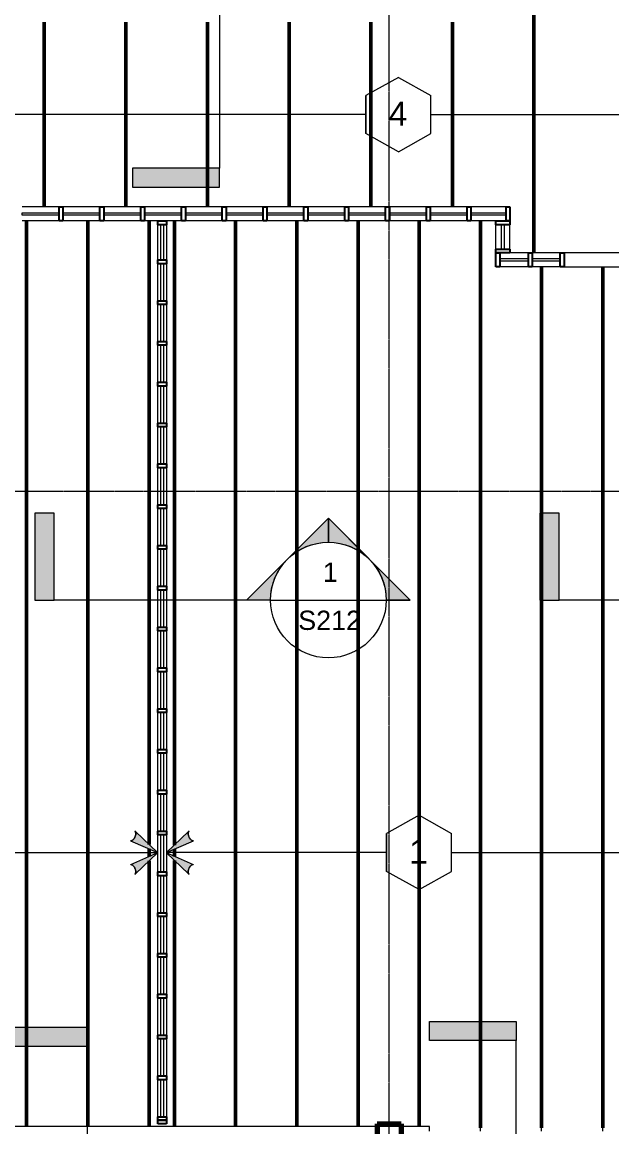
# Model space of a CAD drawing. Header units: inches. Extents: x -4036 to -1914, y 2 to 12338.
# Drawn here: x -2971.2 to -2740, y 11286 to 11719.2 of the extents above; entities that cross this region are included whole.
import ezdxf

# ---------------------------------------------------------------- set-up
doc = ezdxf.new("R2010")
doc.units = ezdxf.units.IN
doc.header["$MEASUREMENT"] = 0
doc.linetypes.add('Línea de rejilla', pattern=[0.875, 0.5, -0.125, 0.125, -0.125])
for name, color, linetype, lineweight in [('A-ANNO-NOTE', 131, 'Continuous', 9), ('A-DETL-GENF', 92, 'Continuous', 9), ('A-GLAZ-CURT', 52, 'Continuous', 9), ('A-GLAZ-CWMG', 51, 'Continuous', 9), ('G-ANNO-SYMB', 111, 'Continuous', 9), ('S-BEAM', 12, 'Continuous', 9), ('S-BEAM-ANLY', 10, 'Continuous', 50), ('S-COLS', 52, 'Continuous', 9), ('S-COLS-SYMB', 171, 'Continuous', 70), ('S-GRID', 1, 'Continuous', 9)]:
    doc.layers.add(name, color=color, linetype=linetype, lineweight=lineweight)
doc.styles.add('Arial', font='arial.ttf', dxfattribs={"height": 9.448819})
doc.styles.add('Arial_2', font='arial.ttf', dxfattribs={"height": 7.559055})

# ---------------------------------------------------------------- blocks, each defined once
blk = doc.blocks.new('System Panel - PlyWood-1273234-FRAMING PLAN - 2ND FLOOR')
at = {"layer": 'A-GLAZ-CURT', "lineweight": 18}
for p, q in [((-3.75, -0.5), (-3.75, 0.5)), ((-3.75, 0.5), (7.25, 0.5)), ((7.25, 0.5), (7.25, -0.5)), ((7.25, -0.5), (-3.75, -0.5))]:
    blk.add_line(p, q, dxfattribs=at)
blk = doc.blocks.new('Rectangular Mullion - 5 1_2_-1273238-FRAMING PLAN - 2ND FLOOR')
at = {"layer": 'A-GLAZ-CWMG'}
for p, q in [((-2772.72, 11628.74), (-2779.97, 11628.74)), ((-2772.72, 11623.24), (-2783.97, 11623.24))]:
    blk.add_line(p, q, dxfattribs=at)
blk = doc.blocks.new('Rectangular Mullion - 5 1_2_-748986-FRAMING PLAN - 2ND FLOOR')
at = {"layer": 'A-GLAZ-CWMG', "lineweight": 25}
for p, q in [((0, 2.75), (-1.5, 2.75)), ((-1.5, 2.75), (-1.5, -2.75)), ((0, -2.75), (0, 2.75)), ((-1.5, -2.75), (0, -2.75))]:
    blk.add_line(p, q, dxfattribs=at)
blk = doc.blocks.new('Rectangular Mullion - 5 1_2_-748983-FRAMING PLAN - 2ND FLOOR')
at = {"layer": 'A-GLAZ-CWMG'}
for p, q in [((-2749.17, 11742.74), (-2765.17, 11742.74)), ((-2765.17, 11737.24), (-2749.17, 11737.24))]:
    blk.add_line(p, q, dxfattribs=at)
blk = doc.blocks.new('Rectangular Mullion - 5 1_2_-749713-FRAMING PLAN - 2ND FLOOR')
at = {"layer": 'A-GLAZ-CWMG', "lineweight": 25}
for p, q in [((-1.5, 2.75), (0, 2.75)), ((-1.5, -2.75), (-1.5, 2.75)), ((0, 2.75), (0, -2.75)), ((0, -2.75), (-1.5, -2.75))]:
    blk.add_line(p, q, dxfattribs=at)
blk = doc.blocks.new('System Panel - PlyWood-764934-FRAMING PLAN - 2ND FLOOR')
at = {"layer": 'A-GLAZ-CURT', "lineweight": 18}
for p, q in [((-6.88, -0.5), (-6.88, 0.5)), ((-6.88, 0.5), (6.88, 0.5)), ((6.88, 0.5), (6.88, -0.5)), ((6.88, -0.5), (-6.88, -0.5))]:
    blk.add_line(p, q, dxfattribs=at)
blk = doc.blocks.new('System Panel - PlyWood-764936-FRAMING PLAN - 2ND FLOOR')
at = {"layer": 'A-GLAZ-CURT', "lineweight": 18}
for p, q in [((-7.25, -0.5), (-7.25, 0.5)), ((-7.25, 0.5), (7.25, 0.5)), ((7.25, 0.5), (7.25, -0.5)), ((7.25, -0.5), (-7.25, -0.5))]:
    blk.add_line(p, q, dxfattribs=at)
blk = doc.blocks.new('Rectangular Mullion - 3 1_2_-735841-FRAMING PLAN - 2ND FLOOR')
at = {"layer": 'A-GLAZ-CWMG'}
for p, q in [((-3206.07, 10485.26), (-3206.07, 10499.76)), ((-3202.57, 10485.26), (-3202.57, 10499.76))]:
    blk.add_line(p, q, dxfattribs=at)
blk = doc.blocks.new('Rectangular Mullion - 3 1_2_-735869-FRAMING PLAN - 2ND FLOOR')
at = {"layer": 'A-GLAZ-CWMG', "lineweight": 25}
for p, q in [((0, 1.75), (-1.5, 1.75)), ((-1.5, 1.75), (-1.5, -1.75)), ((0, -1.75), (0, 1.75)), ((-1.5, -1.75), (0, -1.75))]:
    blk.add_line(p, q, dxfattribs=at)
blk = doc.blocks.new('Rectangular Mullion - 3 1_2_-735870-FRAMING PLAN - 2ND FLOOR')
at = {"layer": 'A-GLAZ-CWMG', "lineweight": 25}
for p, q in [((-1.5, 1.75), (0, 1.75)), ((-1.5, -1.75), (-1.5, 1.75)), ((0, 1.75), (0, -1.75)), ((0, -1.75), (-1.5, -1.75))]:
    blk.add_line(p, q, dxfattribs=at)
blk = doc.blocks.new('Rectangular Mullion - 3 1_2_-735844-FRAMING PLAN - 2ND FLOOR')
at = {"layer": 'A-GLAZ-CWMG', "lineweight": 25}
for p, q in [((0.75, 1.75), (-0.75, 1.75)), ((-0.75, 1.75), (-0.75, -1.75)), ((0.75, -1.75), (0.75, 1.75)), ((-0.75, -1.75), (0.75, -1.75))]:
    blk.add_line(p, q, dxfattribs=at)
blk = doc.blocks.new('System Panel - PlyWood-1273104-FRAMING PLAN - 2ND FLOOR')
at = {"layer": 'A-GLAZ-CURT', "lineweight": 18}
for p, q in [((-4.75, -0.5), (-4.75, 0.5)), ((-4.75, 0.5), (4.75, 0.5)), ((4.75, 0.5), (4.75, -0.5)), ((4.75, -0.5), (-4.75, -0.5))]:
    blk.add_line(p, q, dxfattribs=at)
blk = doc.blocks.new('Rectangular Mullion - 5 1_2_-1273105-FRAMING PLAN - 2ND FLOOR')
at = {"layer": 'A-GLAZ-CWMG'}
for p, q in [((-2738.67, 11726.24), (-2738.67, 11735.74)), ((-2733.17, 11726.24), (-2733.17, 11735.74))]:
    blk.add_line(p, q, dxfattribs=at)
blk = doc.blocks.new('Rectangular Mullion - 5 1_2_-753149-FRAMING PLAN - 2ND FLOOR')
at = {"layer": 'A-GLAZ-CWMG', "lineweight": 25}
for p, q in [((0, 2.75), (-1.5, 2.75)), ((-1.5, 2.75), (-1.5, -2.75)), ((0, -2.75), (0, 2.75)), ((-1.5, -2.75), (0, -2.75))]:
    blk.add_line(p, q, dxfattribs=at)
blk = doc.blocks.new('Rectangular Mullion - 5 1_2_-753150-FRAMING PLAN - 2ND FLOOR')
at = {"layer": 'A-GLAZ-CWMG', "lineweight": 25}
for p, q in [((-1.5, 2.75), (0, 2.75)), ((-1.5, -2.75), (-1.5, 2.75)), ((0, 2.75), (0, -2.75)), ((0, -2.75), (-1.5, -2.75))]:
    blk.add_line(p, q, dxfattribs=at)
blk = doc.blocks.new('Rectangular Mullion - 5 1_2_-V15-FRAMING PLAN - 2ND FLOOR')
at = {"layer": 'A-GLAZ-CWMG'}
for p, q in [((-2781.47, 11646.74), (-2795.22, 11646.74)), ((-2785.47, 11641.24), (-2795.22, 11641.24))]:
    blk.add_line(p, q, dxfattribs=at)
blk = doc.blocks.new('Rectangular Mullion - 5 1_2_-748981-FRAMING PLAN - 2ND FLOOR')
at = {"layer": 'A-GLAZ-CWMG'}
for p, q in [((-2522.7, 11828.21), (-2522.7, 11813.71)), ((-2517.2, 11828.21), (-2517.2, 11813.71))]:
    blk.add_line(p, q, dxfattribs=at)
blk = doc.blocks.new('Rectangular Mullion - 5 1_2_-V16-FRAMING PLAN - 2ND FLOOR')
at = {"layer": 'A-GLAZ-CWMG'}
for p, q in [((-2908.72, 11646.74), (-2923.22, 11646.74)), ((-2918.07, 11641.24), (-2923.22, 11641.24)), ((-2908.72, 11641.24), (-2914.57, 11641.24))]:
    blk.add_line(p, q, dxfattribs=at)
blk = doc.blocks.new('Rectangular Mullion - 5 1_2_-748987-FRAMING PLAN - 2ND FLOOR')
at = {"layer": 'A-GLAZ-CWMG', "lineweight": 25}
for p, q in [((-1.5, 2.75), (0, 2.75)), ((-1.5, -2.75), (-1.5, 2.75)), ((0, 2.75), (0, -2.75)), ((0, -2.75), (-1.5, -2.75))]:
    blk.add_line(p, q, dxfattribs=at)
blk = doc.blocks.new('Rectangular Mullion - 5 1_2_-748984-FRAMING PLAN - 2ND FLOOR')
at = {"layer": 'A-GLAZ-CWMG', "lineweight": 25}
for p, q in [((0.75, 2.75), (-0.75, 2.75)), ((-0.75, 2.75), (-0.75, -2.75)), ((0.75, -2.75), (0.75, 2.75)), ((-0.75, -2.75), (0.75, -2.75))]:
    blk.add_line(p, q, dxfattribs=at)
blk = doc.blocks.new('TRUSS - 22_-1469617-FRAMING PLAN - 2ND FLOOR')
at = {"layer": 'S-BEAM'}
for p, q in [((155.15, 0), (-183.8, 0)), ((183.8, 0), (160.65, 0))]:
    blk.add_line(p, q, dxfattribs=at)
blk = doc.blocks.new('TRUSS - 22_-V51-FRAMING PLAN - 2ND FLOOR')
at = {"layer": 'S-BEAM'}
for p, q in [((164.15, 0), (-192.8, 0)), ((192.8, 0), (169.65, 0))]:
    blk.add_line(p, q, dxfattribs=at)
blk = doc.blocks.new('TRUSS - 22_-V55-FRAMING PLAN - 2ND FLOOR')
at = {"layer": 'S-BEAM'}
for p, q in [((162.3125, 0), (-192.8, 0)), ((192.8, 0), (170.1875, 0))]:
    blk.add_line(p, q, dxfattribs=at)
blk = doc.blocks.new('TRUSS - 22_-V83-FRAMING PLAN - 2ND FLOOR')
at = {"layer": 'S-BEAM'}
for p, q in [((51.92, 0), (-192.8, 0)), ((56.37, 0), (53.48, 0)), ((162.31, 0), (57.94, 0)), ((192.8, 0), (170.19, 0))]:
    blk.add_line(p, q, dxfattribs=at)
blk = doc.blocks.new('System Panel - PlyWood-1273239-FRAMING PLAN - 2ND FLOOR')
at = {"layer": 'A-GLAZ-CURT', "lineweight": 18}
for p, q in [((-5.62, -0.5), (-5.62, 0.5)), ((-5.62, 0.5), (5.62, 0.5)), ((5.62, 0.5), (5.62, -0.5)), ((5.62, -0.5), (-5.62, -0.5))]:
    blk.add_line(p, q, dxfattribs=at)
blk = doc.blocks.new('Rectangular Mullion - 5 1_2_-770041-FRAMING PLAN - 2ND FLOOR')
at = {"layer": 'A-GLAZ-CWMG'}
for p, q in [((-2707.97, 11628.74), (-2710.72, 11628.74)), ((-2710.72, 11623.24), (-2707.97, 11623.24))]:
    blk.add_line(p, q, dxfattribs=at)
blk = doc.blocks.new('Rectangular Mullion - 5 1_2_-V35-FRAMING PLAN - 2ND FLOOR')
at = {"layer": 'A-GLAZ-CWMG'}
for p, q in [((-3091.62, 10361.54), (-3080.62, 10361.54)), ((-3091.62, 10356.04), (-3080.62, 10356.04))]:
    blk.add_line(p, q, dxfattribs=at)
blk = doc.blocks.new('Rectangular Mullion - 3 1_2_-735840-FRAMING PLAN - 2ND FLOOR')
at = {"layer": 'A-GLAZ-CWMG'}
for p, q in [((-2918.07, 10459.04), (-2918.07, 10472.79)), ((-2914.57, 10459.04), (-2914.57, 10472.79))]:
    blk.add_line(p, q, dxfattribs=at)
blk = doc.blocks.new('TRUSS - 22_-V110-FRAMING PLAN - 2ND FLOOR')
at = {"layer": 'S-BEAM'}
for p, q in [((51.73, 0), (-192.8, 0)), ((56.46, 0), (53.39, 0)), ((162.31, 0), (58.13, 0)), ((192.8, 0), (170.19, 0))]:
    blk.add_line(p, q, dxfattribs=at)
blk = doc.blocks.new('Madera-Pilar - 235 x 235-1148042-FRAMING PLAN - 2ND FLOOR')
at = {"layer": 'S-COLS-SYMB'}
for p, q in [((-4.75, 4.75), (-4.75, -4.75)), ((-4.75, 4.75), (4.75, 4.75)), ((4.75, 4.75), (4.75, -4.75)), ((-4.75, -4.75), (4.75, -4.75))]:
    blk.add_line(p, q, dxfattribs=at)
blk = doc.blocks.new('TRUSSES - TRUSSES-V116-FRAMING PLAN - 2ND FLOOR')
at = {"layer": 'A-DETL-GENF'}
h = blk.add_hatch(color=256, dxfattribs=at)
h.paths.add_polyline_path([(-90.45, 8.4), (-99.05, 0.23), (-88.69, 4.79), (-88.9, 4.81), (-89.13, 4.9), (-89.36, 5.06), (-89.82, 5.53), (-90.21, 6.17), (-90.48, 6.89), (-90.6, 7.59), (-90.54, 8.17)], flags=0)
h.paths.add_polyline_path([(-99.05, 0), (-90.45, -8.17), (-90.54, -7.95), (-90.59, -7.68), (-90.56, -7.02), (-90.36, -6.3), (-90.03, -5.61), (-89.6, -5.04), (-89.13, -4.68), (-88.9, -4.59), (-88.69, -4.56), (-88.5, -4.6), (-96.3, -1.2)], flags=0)
h = blk.add_hatch(color=256, dxfattribs=at)
h.paths.add_polyline_path([(90.45, 8.4), (90.54, 8.17), (90.59, 7.9), (90.56, 7.25), (90.36, 6.53), (90.03, 5.84), (89.6, 5.27), (89.13, 4.9), (88.9, 4.81), (88.69, 4.79), (88.5, 4.83), (99.05, 0.23), (95.27, 3.82)], flags=0)
h.paths.add_polyline_path([(99.05, 0), (88.69, -4.56), (88.9, -4.59), (89.13, -4.68), (89.36, -4.83), (89.82, -5.31), (90.21, -5.95), (90.48, -6.66), (90.6, -7.36), (90.54, -7.95), (90.45, -8.17), (95.27, -3.59)], flags=0)
for p, q in [((0, 14.61), (-12.61, 7.43)), ((0, 14.61), (12.85, 7.43)), ((-90.45, 8.4), (-99.05, 0.23)), ((-99.05, 0.23), (-88.5, 4.83)), ((-90.45, 8.4), (-90.17, 8.66)), ((-12.61, 7.43), (-12.61, -7.43)), ((12.85, -7.43), (12.85, 7.43)), ((12.85, 7.43), (12.85, -7.43)), ((88.5, 4.83), (99.05, 0.23)), ((90.45, 8.4), (90.17, 8.66)), ((99.05, 0.23), (90.45, 8.4)), ((-99.05, 0), (-90.45, -8.17)), ((-88.5, -4.6), (-99.05, 0)), ((-12.61, 0), (-99.05, 0)), ((12.85, 0), (99.05, 0)), ((99.05, 0), (88.5, -4.6)), ((90.45, -8.17), (99.05, 0)), ((-90.45, -8.17), (-90.17, -8.43)), ((0, -14.56), (-12.61, -7.43)), ((0, -14.56), (12.85, -7.43)), ((90.45, -8.17), (90.17, -8.43))]:
    blk.add_line(p, q, dxfattribs=at)
for centre, major_axis, start_param, end_param in [((-89.34, 6.74), (-0.84, 1.91), 0.527907, 1.031328), ((-89.34, 6.74), (-0.84, 1.91), 1.058732, 1.553534), ((-89.34, 6.74), (-0.84, 1.91), 0, 0.515859), ((-89.34, 6.74), (-0.84, 1.91), 1.586991, 2.08013), ((-89.34, 6.74), (-0.84, 1.91), 2.111632, 2.609761), ((-89.34, 6.74), (-0.84, 1.91), 2.630892, 3.141593), ((89.34, 6.74), (0.84, 1.91), 3.141593, 3.652293), ((89.34, 6.74), (0.84, 1.91), 3.673425, 4.171554), ((89.34, 6.74), (0.84, 1.91), 4.203055, 4.696194), ((89.34, 6.74), (0.84, 1.91), 5.767326, 6.283185), ((89.34, 6.74), (0.84, 1.91), 4.729651, 5.224453), ((89.34, 6.74), (0.84, 1.91), 5.251857, 5.755279), ((-89.34, -6.52), (0.84, 1.91), 2.110265, 2.613686), ((-89.34, -6.52), (0.84, 1.91), 1.588058, 2.069331), ((-89.34, -6.52), (0.84, 1.91), 2.625734, 3.141593), ((-89.34, -6.52), (0.84, 1.91), 1.061463, 1.554602), ((-89.34, -6.52), (0.84, 1.91), 0.531832, 1.029961), ((-89.34, -6.52), (0.84, 1.91), 0, 0.5107), ((89.34, -6.52), (-0.84, 1.91), 5.772485, 6.283185), ((89.34, -6.52), (-0.84, 1.91), 5.253224, 5.751353), ((89.34, -6.52), (-0.84, 1.91), 4.728584, 5.221723), ((89.34, -6.52), (-0.84, 1.91), 3.141593, 3.657452), ((89.34, -6.52), (-0.84, 1.91), 4.200325, 4.695127), ((89.34, -6.52), (-0.84, 1.91), 3.669499, 4.172921)]:
    blk.add_ellipse(centre, major_axis=major_axis, ratio=0.493649, start_param=start_param, end_param=end_param, dxfattribs=at)
for points, knots in [([(-88.5, 4.83), (-88.56, 4.81), (-88.69, 4.78), (-88.9, 4.8), (-89.13, 4.89), (-89.44, 5.1), (-89.83, 5.5), (-90.23, 6.16), (-90.53, 6.96), (-90.63, 7.64), (-90.57, 8.12), (-90.5, 8.31), (-90.45, 8.4)], [0, 0, 0, 0, 0.066667, 0.133333, 0.2, 0.266667, 0.4, 0.533333, 0.666667, 0.833333, 0.916667, 1, 1, 1, 1]), ([(90.45, 8.4), (90.49, 8.33), (90.55, 8.18), (90.61, 7.82), (90.59, 7.26), (90.39, 6.52), (90.06, 5.84), (89.66, 5.3), (89.24, 4.94), (88.91, 4.79), (88.66, 4.78), (88.56, 4.81), (88.5, 4.83)], [0, 0, 0, 0, 0.066667, 0.133333, 0.266667, 0.4, 0.533333, 0.65, 0.766667, 0.883333, 0.941667, 1, 1, 1, 1]), ([(-90.45, -8.17), (-90.49, -8.1), (-90.55, -7.96), (-90.61, -7.59), (-90.59, -7.03), (-90.39, -6.3), (-90.06, -5.62), (-89.66, -5.08), (-89.24, -4.71), (-88.91, -4.57), (-88.66, -4.55), (-88.56, -4.58), (-88.5, -4.6)], [0, 0, 0, 0, 0.066667, 0.133333, 0.266667, 0.4, 0.533333, 0.65, 0.766667, 0.883333, 0.941667, 1, 1, 1, 1]), ([(88.5, -4.6), (88.56, -4.58), (88.69, -4.55), (88.9, -4.57), (89.13, -4.67), (89.44, -4.87), (89.83, -5.28), (90.23, -5.93), (90.53, -6.73), (90.63, -7.41), (90.57, -7.9), (90.5, -8.09), (90.45, -8.17)], [0, 0, 0, 0, 0.066667, 0.133333, 0.2, 0.266667, 0.4, 0.533333, 0.666667, 0.833333, 0.916667, 1, 1, 1, 1])]:
    blk.add_open_spline(points, degree=3, knots=knots, dxfattribs=at)
blk = doc.blocks.new('TRUSSES - TRUSSES-1503725-FRAMING PLAN - 2ND FLOOR')
at = {"layer": 'A-DETL-GENF'}
for p, q in [((0, 14.61), (-12.61, 7.43)), ((0, 14.61), (12.85, 7.43)), ((-12.61, 7.43), (-12.61, -7.43)), ((12.85, -7.43), (12.85, 7.43)), ((12.85, 7.43), (12.85, -7.43)), ((-12.61, 0), (-380.77, 0)), ((12.85, 0), (380.77, 0)), ((0, -14.56), (-12.61, -7.43)), ((0, -14.56), (12.85, -7.43))]:
    blk.add_line(p, q, dxfattribs=at)
blk = doc.blocks.new('TRUSSES - TRUSSES-1318064-FRAMING PLAN - 2ND FLOOR')
at = {"layer": 'A-DETL-GENF'}
h = blk.add_hatch(color=256, dxfattribs=at)
h.paths.add_polyline_path([(-232.9, 8.4), (-241.5, 0.23), (-231.14, 4.79), (-231.35, 4.81), (-231.58, 4.9), (-231.81, 5.06), (-232.27, 5.53), (-232.66, 6.17), (-232.93, 6.89), (-233.05, 7.59), (-232.99, 8.17)], flags=0)
h.paths.add_polyline_path([(-241.5, 0), (-232.9, -8.17), (-232.99, -7.95), (-233.04, -7.68), (-233.01, -7.02), (-232.81, -6.3), (-232.48, -5.61), (-232.05, -5.04), (-231.58, -4.68), (-231.35, -4.59), (-231.14, -4.56), (-230.95, -4.6), (-234.16, -3.21)], flags=0)
for p, q in [((-232.9, 8.4), (-241.5, 0.23)), ((-241.5, 0.23), (-230.95, 4.83)), ((-232.9, 8.4), (-232.62, 8.66)), ((-241.5, 0), (-232.9, -8.17)), ((-230.95, -4.6), (-241.5, 0)), ((-12.61, 0), (-241.5, 0)), ((-232.9, -8.17), (-232.62, -8.43))]:
    blk.add_line(p, q, dxfattribs=at)
for centre, major_axis, start_param, end_param in [((-231.79, 6.74), (-0.84, 1.91), 0.527907, 1.031328), ((-231.79, 6.74), (-0.84, 1.91), 1.058732, 1.553534), ((-231.79, 6.74), (-0.84, 1.91), 0, 0.515859), ((-231.79, 6.74), (-0.84, 1.91), 1.586991, 2.08013), ((-231.79, 6.74), (-0.84, 1.91), 2.111632, 2.609761), ((-231.79, 6.74), (-0.84, 1.91), 2.630892, 3.141593), ((-231.79, -6.52), (0.84, 1.91), 2.110265, 2.613686), ((-231.79, -6.52), (0.84, 1.91), 1.588058, 2.069331), ((-231.79, -6.52), (0.84, 1.91), 2.625734, 3.141593), ((-231.79, -6.52), (0.84, 1.91), 1.061463, 1.554602), ((-231.79, -6.52), (0.84, 1.91), 0.531832, 1.029961), ((-231.79, -6.52), (0.84, 1.91), 0, 0.5107)]:
    blk.add_ellipse(centre, major_axis=major_axis, ratio=0.493649, start_param=start_param, end_param=end_param, dxfattribs=at)
for points, knots in [([(-230.95, 4.83), (-231.01, 4.81), (-231.14, 4.78), (-231.35, 4.8), (-231.58, 4.89), (-231.89, 5.1), (-232.28, 5.5), (-232.68, 6.16), (-232.98, 6.96), (-233.08, 7.64), (-233.02, 8.12), (-232.95, 8.31), (-232.9, 8.4)], [0, 0, 0, 0, 0.066667, 0.133333, 0.2, 0.266667, 0.4, 0.533333, 0.666667, 0.833333, 0.916667, 1, 1, 1, 1]), ([(-232.9, -8.17), (-232.94, -8.1), (-233, -7.96), (-233.06, -7.59), (-233.04, -7.03), (-232.84, -6.3), (-232.51, -5.62), (-232.11, -5.08), (-231.69, -4.71), (-231.36, -4.57), (-231.11, -4.55), (-231.01, -4.58), (-230.95, -4.6)], [0, 0, 0, 0, 0.066667, 0.133333, 0.266667, 0.4, 0.533333, 0.65, 0.766667, 0.883333, 0.941667, 1, 1, 1, 1])]:
    blk.add_open_spline(points, degree=3, knots=knots, dxfattribs=at)
blk = doc.blocks.new('Vista de diseño - Extremo final de sección - Rellenado-14997-FRAMING PLAN - 2ND FLOOR')
at = {"layer": 'G-ANNO-SYMB'}
blk.add_hatch(color=256, dxfattribs=at).paths.add_polyline_path([(0, 0.3543), (0, 0), (-0.0787, 0), (-0.0787, 0.3543)], flags=0)
for p, q in [((0, 0.3543), (-0.0787, 0.3543)), ((-0.0787, 0.3543), (-0.0787, 0)), ((0, 0), (0, 0.3543)), ((-0.0787, 0), (0, 0))]:
    blk.add_line(p, q, dxfattribs=at)
blk = doc.blocks.new('Vista de diseño - Extremo inicial de sección - Rellenado-1561-FRAMING PLAN - 2ND FLOOR')
at = {"layer": 'G-ANNO-SYMB'}
h = blk.add_hatch(color=256, dxfattribs=at)
edge = h.paths.add_edge_path(flags=0)
edge.add_line((-0.2362, 0.3341), (-0.2362, 0.2362))
edge.add_arc((-0.2362, 0), 0.2362, 90, 135)
edge.add_line((-0.4033, 0.167), (-0.2362, 0.3341))
h = blk.add_hatch(color=256, dxfattribs=at)
edge = h.paths.add_edge_path(flags=0)
edge.add_line((-0.2362, 0.3341), (-0.0692, 0.167))
edge.add_arc((-0.2362, 0), 0.2362, 45, 90)
edge.add_line((-0.2362, 0.2362), (-0.2362, 0.3341))
h = blk.add_hatch(color=256, dxfattribs=at)
edge = h.paths.add_edge_path(flags=0)
edge.add_line((-0.5703, 0), (-0.4033, 0.167))
edge.add_arc((-0.2362, 0), 0.2362, 135, 180)
edge.add_line((-0.4724, 0), (-0.5703, 0))
h = blk.add_hatch(color=256, dxfattribs=at)
edge = h.paths.add_edge_path(flags=0)
edge.add_line((0.0978, 0), (0, 0))
edge.add_arc((-0.2362, 0), 0.2362, 360, 405)
edge.add_line((-0.0692, 0.167), (0.0978, 0))
for p, q in [((-0.2362, 0.3341), (-0.5703, 0)), ((-0.2362, 0.3341), (-0.4033, 0.167)), ((-0.2362, 0.3341), (0.0978, 0)), ((-0.2362, 0.2362), (-0.2362, 0.3341)), ((-0.2362, 0.3341), (-0.2362, 0.2362)), ((-0.0692, 0.167), (-0.2362, 0.3341)), ((-0.4033, 0.167), (-0.5703, 0)), ((0.0978, 0), (-0.0692, 0.167)), ((-0.5703, 0), (-0.4724, 0)), ((0, 0), (0.0978, 0)), ((-0.4724, 0), (-0.5703, 0)), ((0, 0), (0.0978, 0))]:
    blk.add_line(p, q, dxfattribs=at)
for start, end in [(360, 180), (90, 135), (45, 90), (135, 180), (360, 45), (180, 360)]:
    blk.add_arc((-0.2362, 0), 0.2362, start, end, dxfattribs=at)

msp = doc.modelspace()

# ---------------------------------------------------------------- linework, layer by layer
at = {"layer": 'G-ANNO-SYMB'}
for p, q in [((-2893.87, 11769.44), (-2893.87, 11662.02)), ((-2873.82, 11492.59), (-2958.69, 11492.59)), ((-2873.82, 11492.59), (-2828.47, 11492.59)), ((-2675.82, 11492.59), (-2760.69, 11492.59)), ((-2945.54, 11232.64), (-2945.54, 11317.51)), ((-2777.5, 11234.93), (-2777.5, 11319.8))]:
    msp.add_line(p, q, dxfattribs=at)
at = {"layer": 'S-BEAM'}
for p, q in [((-2811.43, 11286.13), (-3483.32, 11286.13)), ((-2811.43, 11284.29), (-2811.43, 11286.13))]:
    msp.add_line(p, q, dxfattribs=at)
at = {"layer": 'S-BEAM-ANLY', "color": 7}
for p, q in [((-2770.53, 11737.24), (-2770.53, 11710.11)), ((-2962.53, 11719.24), (-2962.53, 11701.11)), ((-2930.53, 11719.24), (-2930.53, 11701.11)), ((-2898.53, 11719.24), (-2898.53, 11701.11)), ((-2866.53, 11719.24), (-2866.53, 11701.11)), ((-2834.53, 11719.24), (-2834.53, 11701.11)), ((-2802.53, 11719.24), (-2802.53, 11701.11)), ((-2770.53, 11710.11), (-2770.53, 11655.86)), ((-2962.53, 11701.11), (-2962.53, 11664.86)), ((-2930.53, 11701.11), (-2930.53, 11664.86)), ((-2898.53, 11701.11), (-2898.53, 11664.86)), ((-2866.53, 11701.11), (-2866.53, 11664.86)), ((-2834.53, 11701.11), (-2834.53, 11664.86)), ((-2802.53, 11701.11), (-2802.53, 11664.86)), ((-2962.53, 11664.86), (-2962.53, 11646.74)), ((-2930.53, 11664.86), (-2930.53, 11646.74)), ((-2898.53, 11664.86), (-2898.53, 11646.74)), ((-2866.53, 11664.86), (-2866.53, 11646.74)), ((-2834.53, 11664.86), (-2834.53, 11646.74)), ((-2802.53, 11664.86), (-2802.53, 11646.74)), ((-2770.53, 11655.86), (-2770.53, 11628.74)), ((-2969.44, 11641.24), (-2969.44, 11611.24)), ((-2945.44, 11641.24), (-2945.44, 11611.24)), ((-2921.44, 11641.24), (-2921.44, 11611.24)), ((-2911.52, 11641.24), (-2911.52, 11611.24)), ((-2887.52, 11641.24), (-2887.52, 11611.24)), ((-2863.52, 11641.24), (-2863.52, 11611.24)), ((-2839.52, 11641.24), (-2839.52, 11611.24)), ((-2815.52, 11641.24), (-2815.52, 11611.24)), ((-2791.52, 11641.24), (-2791.52, 11611.24)), ((-2767.52, 11623.24), (-2767.52, 11593.24)), ((-2743.52, 11623.24), (-2743.52, 11593.24)), ((-2969.44, 11611.24), (-2969.44, 11286.13)), ((-2945.44, 11611.24), (-2945.44, 11286.13)), ((-2921.44, 11611.24), (-2921.44, 11396.71)), ((-2911.52, 11611.24), (-2911.52, 11396.52)), ((-2887.52, 11611.24), (-2887.52, 11286.13)), ((-2863.52, 11611.24), (-2863.52, 11286.13)), ((-2839.52, 11611.24), (-2839.52, 11286.13)), ((-2815.52, 11611.24), (-2815.52, 11286.13)), ((-2791.52, 11611.24), (-2791.52, 11285.64)), ((-2767.52, 11593.24), (-2767.52, 11285.64)), ((-2743.52, 11593.24), (-2743.52, 11285.64)), ((-2921.44, 11395.05), (-2921.44, 11391.98)), ((-2911.52, 11394.96), (-2911.52, 11392.07)), ((-2911.52, 11390.5), (-2911.52, 11286.13)), ((-2921.44, 11390.31), (-2921.44, 11286.13))]:
    msp.add_line(p, q, dxfattribs=at)
at = {"layer": 'S-GRID', "linetype": 'Línea de rejilla'}
for p, q in [((-2827.32, 9786.33), (-2827.32, 12288.56)), ((-1959.43, 11535.19), (-3987.13, 11535.19))]:
    msp.add_line(p, q, dxfattribs=at)

# ---------------------------------------------------------------- block references
at = {"layer": 'A-DETL-GENF', "rotation": 180}
for name, p in [('TRUSSES - TRUSSES-1503725-FRAMING PLAN - 2ND FLOOR', (-2823.61, 11682.99)), ('TRUSSES - TRUSSES-1318064-FRAMING PLAN - 2ND FLOOR', (-3159.69, 11393.63)), ('TRUSSES - TRUSSES-V116-FRAMING PLAN - 2ND FLOOR', (-2815.52, 11393.63))]:
    msp.add_blockref(name, p, dxfattribs=at)
at = {"layer": 'A-GLAZ-CURT'}
for name, p, rotation in [('System Panel - PlyWood-764936-FRAMING PLAN - 2ND FLOOR', (-2963.97, 11643.99), 180), ('System Panel - PlyWood-764936-FRAMING PLAN - 2ND FLOOR', (-2947.97, 11643.99), 180), ('System Panel - PlyWood-764936-FRAMING PLAN - 2ND FLOOR', (-2931.97, 11643.99), 180), ('System Panel - PlyWood-764936-FRAMING PLAN - 2ND FLOOR', (-2915.97, 11643.99), 180), ('System Panel - PlyWood-764936-FRAMING PLAN - 2ND FLOOR', (-2899.97, 11643.99), 180), ('System Panel - PlyWood-764936-FRAMING PLAN - 2ND FLOOR', (-2883.97, 11643.99), 180), ('System Panel - PlyWood-764936-FRAMING PLAN - 2ND FLOOR', (-2867.97, 11643.99), 180), ('System Panel - PlyWood-764936-FRAMING PLAN - 2ND FLOOR', (-2851.97, 11643.99), 180), ('System Panel - PlyWood-764936-FRAMING PLAN - 2ND FLOOR', (-2835.97, 11643.99), 180), ('System Panel - PlyWood-764936-FRAMING PLAN - 2ND FLOOR', (-2819.97, 11643.99), 180), ('System Panel - PlyWood-764936-FRAMING PLAN - 2ND FLOOR', (-2803.97, 11643.99), 180), ('System Panel - PlyWood-764934-FRAMING PLAN - 2ND FLOOR', (-2788.35, 11643.99), 180), ('System Panel - PlyWood-764934-FRAMING PLAN - 2ND FLOOR', (-2916.32, 11632.86), 269.9999999999999), ('System Panel - PlyWood-1273104-FRAMING PLAN - 2ND FLOOR', (-2782.72, 11634.99), 90), ('System Panel - PlyWood-764936-FRAMING PLAN - 2ND FLOOR', (-2916.32, 11617.24), 269.9999999999999), ('System Panel - PlyWood-1273239-FRAMING PLAN - 2ND FLOOR', (-2778.35, 11625.99), 180), ('System Panel - PlyWood-1273234-FRAMING PLAN - 2ND FLOOR', (-2763.97, 11625.99), 180), ('System Panel - PlyWood-764936-FRAMING PLAN - 2ND FLOOR', (-2916.32, 11601.24), 269.9999999999999), ('System Panel - PlyWood-764936-FRAMING PLAN - 2ND FLOOR', (-2916.32, 11585.24), 269.9999999999999), ('System Panel - PlyWood-764936-FRAMING PLAN - 2ND FLOOR', (-2916.32, 11569.24), 269.9999999999999), ('System Panel - PlyWood-764936-FRAMING PLAN - 2ND FLOOR', (-2916.32, 11553.24), 269.9999999999999), ('System Panel - PlyWood-764936-FRAMING PLAN - 2ND FLOOR', (-2916.32, 11537.24), 269.9999999999999), ('System Panel - PlyWood-764936-FRAMING PLAN - 2ND FLOOR', (-2916.32, 11521.24), 269.9999999999999), ('System Panel - PlyWood-764936-FRAMING PLAN - 2ND FLOOR', (-2916.32, 11505.24), 269.9999999999999), ('System Panel - PlyWood-764936-FRAMING PLAN - 2ND FLOOR', (-2916.32, 11489.24), 269.9999999999999), ('System Panel - PlyWood-764936-FRAMING PLAN - 2ND FLOOR', (-2916.32, 11473.24), 269.9999999999999), ('System Panel - PlyWood-764936-FRAMING PLAN - 2ND FLOOR', (-2916.32, 11457.24), 269.9999999999999), ('System Panel - PlyWood-764936-FRAMING PLAN - 2ND FLOOR', (-2916.32, 11441.24), 269.9999999999999), ('System Panel - PlyWood-764936-FRAMING PLAN - 2ND FLOOR', (-2916.32, 11425.24), 269.9999999999999), ('System Panel - PlyWood-764936-FRAMING PLAN - 2ND FLOOR', (-2916.32, 11409.24), 269.9999999999999), ('System Panel - PlyWood-764936-FRAMING PLAN - 2ND FLOOR', (-2916.32, 11393.24), 269.9999999999999), ('System Panel - PlyWood-764936-FRAMING PLAN - 2ND FLOOR', (-2916.32, 11377.24), 269.9999999999999), ('System Panel - PlyWood-764936-FRAMING PLAN - 2ND FLOOR', (-2916.32, 11361.24), 269.9999999999999), ('System Panel - PlyWood-764936-FRAMING PLAN - 2ND FLOOR', (-2916.32, 11345.24), 269.9999999999999), ('System Panel - PlyWood-764936-FRAMING PLAN - 2ND FLOOR', (-2916.32, 11329.24), 269.9999999999999), ('System Panel - PlyWood-764936-FRAMING PLAN - 2ND FLOOR', (-2916.32, 11313.24), 269.9999999999999), ('System Panel - PlyWood-764936-FRAMING PLAN - 2ND FLOOR', (-2916.32, 11297.24), 269.9999999999999)]:
    msp.add_blockref(name, p, dxfattribs=dict(at, rotation=rotation))
at = {"layer": 'A-GLAZ-CWMG'}
for name, p, rotation in [('Rectangular Mullion - 5 1_2_-748981-FRAMING PLAN - 2ND FLOOR', (-14784.94, 9124.04), 269.9999999999951), ('Rectangular Mullion - 5 1_2_-748981-FRAMING PLAN - 2ND FLOOR', (-14768.94, 9124.04), 270), ('Rectangular Mullion - 5 1_2_-748981-FRAMING PLAN - 2ND FLOOR', (-14752.94, 9124.04), 270), ('Rectangular Mullion - 5 1_2_-748981-FRAMING PLAN - 2ND FLOOR', (-14720.94, 9124.04), 270), ('Rectangular Mullion - 5 1_2_-748981-FRAMING PLAN - 2ND FLOOR', (-14704.94, 9124.04), 270), ('Rectangular Mullion - 5 1_2_-748981-FRAMING PLAN - 2ND FLOOR', (-14688.94, 9124.04), 270), ('Rectangular Mullion - 5 1_2_-748981-FRAMING PLAN - 2ND FLOOR', (-14672.94, 9124.04), 270), ('Rectangular Mullion - 5 1_2_-748981-FRAMING PLAN - 2ND FLOOR', (-14656.94, 9124.04), 270), ('Rectangular Mullion - 5 1_2_-748981-FRAMING PLAN - 2ND FLOOR', (-14640.94, 9124.04), 270), ('Rectangular Mullion - 5 1_2_-748981-FRAMING PLAN - 2ND FLOOR', (-14624.94, 9124.04), 270), ('Rectangular Mullion - 3 1_2_-735870-FRAMING PLAN - 2ND FLOOR', (-2916.32, 11641.24), 89.9999999999999), ('Rectangular Mullion - 3 1_2_-735840-FRAMING PLAN - 2ND FLOOR', (-5832.65, 22098.78), 180), ('Rectangular Mullion - 5 1_2_-753150-FRAMING PLAN - 2ND FLOOR', (-2782.72, 11628.74), 270), ('Rectangular Mullion - 5 1_2_-V35-FRAMING PLAN - 2ND FLOOR', (-5851.85, 21984.78), 180), ('Rectangular Mullion - 3 1_2_-735841-FRAMING PLAN - 2ND FLOOR', (-6120.65, 22109.75), 180), ('Rectangular Mullion - 3 1_2_-735841-FRAMING PLAN - 2ND FLOOR', (-6120.65, 22093.75), 180), ('Rectangular Mullion - 3 1_2_-735841-FRAMING PLAN - 2ND FLOOR', (-6120.65, 22077.75), 180), ('Rectangular Mullion - 3 1_2_-735841-FRAMING PLAN - 2ND FLOOR', (-6120.65, 22061.75), 180), ('Rectangular Mullion - 3 1_2_-735841-FRAMING PLAN - 2ND FLOOR', (-6120.65, 22045.75), 180), ('Rectangular Mullion - 3 1_2_-735841-FRAMING PLAN - 2ND FLOOR', (-6120.65, 22029.75), 180), ('Rectangular Mullion - 3 1_2_-735841-FRAMING PLAN - 2ND FLOOR', (-6120.65, 22013.75), 180), ('Rectangular Mullion - 3 1_2_-735841-FRAMING PLAN - 2ND FLOOR', (-6120.65, 21997.75), 180), ('Rectangular Mullion - 3 1_2_-735841-FRAMING PLAN - 2ND FLOOR', (-6120.65, 21981.75), 180), ('Rectangular Mullion - 3 1_2_-735841-FRAMING PLAN - 2ND FLOOR', (-6120.65, 21965.75), 180), ('Rectangular Mullion - 3 1_2_-735841-FRAMING PLAN - 2ND FLOOR', (-6120.65, 21949.75), 180), ('Rectangular Mullion - 3 1_2_-735841-FRAMING PLAN - 2ND FLOOR', (-6120.65, 21933.75), 180), ('Rectangular Mullion - 3 1_2_-735841-FRAMING PLAN - 2ND FLOOR', (-6120.65, 21917.75), 180), ('Rectangular Mullion - 3 1_2_-735841-FRAMING PLAN - 2ND FLOOR', (-6120.65, 21901.75), 180), ('Rectangular Mullion - 3 1_2_-735841-FRAMING PLAN - 2ND FLOOR', (-6120.65, 21885.75), 180), ('Rectangular Mullion - 3 1_2_-735841-FRAMING PLAN - 2ND FLOOR', (-6120.65, 21869.75), 180), ('Rectangular Mullion - 3 1_2_-735841-FRAMING PLAN - 2ND FLOOR', (-6120.65, 21853.75), 180), ('Rectangular Mullion - 3 1_2_-735841-FRAMING PLAN - 2ND FLOOR', (-6120.65, 21837.75), 180), ('Rectangular Mullion - 3 1_2_-735841-FRAMING PLAN - 2ND FLOOR', (-6120.65, 21821.75), 180), ('Rectangular Mullion - 3 1_2_-735841-FRAMING PLAN - 2ND FLOOR', (-6120.65, 21805.75), 180), ('Rectangular Mullion - 3 1_2_-735841-FRAMING PLAN - 2ND FLOOR', (-6120.65, 21789.75), 180)]:
    msp.add_blockref(name, p, dxfattribs=dict(at, rotation=rotation))
at = {"layer": 'A-GLAZ-CWMG', "extrusion": (0, 0, -1)}
for name, p in [('Rectangular Mullion - 5 1_2_-748984-FRAMING PLAN - 2ND FLOOR', (2955.97, 11643.99)), ('Rectangular Mullion - 5 1_2_-748984-FRAMING PLAN - 2ND FLOOR', (2939.97, 11643.99)), ('Rectangular Mullion - 5 1_2_-748984-FRAMING PLAN - 2ND FLOOR', (2923.97, 11643.99)), ('Rectangular Mullion - 5 1_2_-748984-FRAMING PLAN - 2ND FLOOR', (2907.97, 11643.99)), ('Rectangular Mullion - 5 1_2_-748984-FRAMING PLAN - 2ND FLOOR', (2891.97, 11643.99)), ('Rectangular Mullion - 5 1_2_-748984-FRAMING PLAN - 2ND FLOOR', (2875.97, 11643.99)), ('Rectangular Mullion - 5 1_2_-748984-FRAMING PLAN - 2ND FLOOR', (2859.97, 11643.99)), ('Rectangular Mullion - 5 1_2_-748984-FRAMING PLAN - 2ND FLOOR', (2843.97, 11643.99)), ('Rectangular Mullion - 5 1_2_-748984-FRAMING PLAN - 2ND FLOOR', (2827.97, 11643.99)), ('Rectangular Mullion - 5 1_2_-748984-FRAMING PLAN - 2ND FLOOR', (2811.97, 11643.99)), ('Rectangular Mullion - 5 1_2_-748984-FRAMING PLAN - 2ND FLOOR', (2795.97, 11643.99)), ('Rectangular Mullion - 5 1_2_-748986-FRAMING PLAN - 2ND FLOOR', (2785.47, 11625.99)), ('Rectangular Mullion - 5 1_2_-748984-FRAMING PLAN - 2ND FLOOR', (2771.97, 11625.99))]:
    msp.add_blockref(name, p, dxfattribs=at)
at = {"layer": 'A-GLAZ-CWMG'}
for name, p in [('Rectangular Mullion - 5 1_2_-V16-FRAMING PLAN - 2ND FLOOR', (0, 0)), ('Rectangular Mullion - 5 1_2_-V15-FRAMING PLAN - 2ND FLOOR', (0, 0)), ('Rectangular Mullion - 5 1_2_-748987-FRAMING PLAN - 2ND FLOOR', (-2779.97, 11643.99)), ('Rectangular Mullion - 5 1_2_-1273105-FRAMING PLAN - 2ND FLOOR', (-46.8, -96)), ('Rectangular Mullion - 5 1_2_-1273238-FRAMING PLAN - 2ND FLOOR', (0, 0)), ('Rectangular Mullion - 5 1_2_-749713-FRAMING PLAN - 2ND FLOOR', (-2758.72, 11625.99)), ('Rectangular Mullion - 5 1_2_-770041-FRAMING PLAN - 2ND FLOOR', (-48, 0)), ('Rectangular Mullion - 5 1_2_-748983-FRAMING PLAN - 2ND FLOOR', (9.2, -114)), ('Rectangular Mullion - 5 1_2_-748983-FRAMING PLAN - 2ND FLOOR', (25.2, -114))]:
    msp.add_blockref(name, p, dxfattribs=at)
at = {"layer": 'A-GLAZ-CWMG', "extrusion": (0, 0, -1)}
for name, p, rotation in [('Rectangular Mullion - 5 1_2_-753149-FRAMING PLAN - 2ND FLOOR', (2782.72, 11641.24), 90), ('Rectangular Mullion - 3 1_2_-735844-FRAMING PLAN - 2ND FLOOR', (2916.32, 11625.24), 270.0000000000001), ('Rectangular Mullion - 3 1_2_-735844-FRAMING PLAN - 2ND FLOOR', (2916.32, 11609.24), 270.0000000000001), ('Rectangular Mullion - 3 1_2_-735844-FRAMING PLAN - 2ND FLOOR', (2916.32, 11593.24), 270.0000000000001), ('Rectangular Mullion - 3 1_2_-735844-FRAMING PLAN - 2ND FLOOR', (2916.32, 11577.24), 270.0000000000001), ('Rectangular Mullion - 3 1_2_-735844-FRAMING PLAN - 2ND FLOOR', (2916.32, 11561.24), 270.0000000000001), ('Rectangular Mullion - 3 1_2_-735844-FRAMING PLAN - 2ND FLOOR', (2916.32, 11545.24), 270.0000000000001), ('Rectangular Mullion - 3 1_2_-735844-FRAMING PLAN - 2ND FLOOR', (2916.32, 11529.24), 270.0000000000001), ('Rectangular Mullion - 3 1_2_-735844-FRAMING PLAN - 2ND FLOOR', (2916.32, 11513.24), 270.0000000000001), ('Rectangular Mullion - 3 1_2_-735844-FRAMING PLAN - 2ND FLOOR', (2916.32, 11497.24), 270.0000000000001), ('Rectangular Mullion - 3 1_2_-735844-FRAMING PLAN - 2ND FLOOR', (2916.32, 11481.24), 270.0000000000001), ('Rectangular Mullion - 3 1_2_-735844-FRAMING PLAN - 2ND FLOOR', (2916.32, 11465.24), 270.0000000000001), ('Rectangular Mullion - 3 1_2_-735844-FRAMING PLAN - 2ND FLOOR', (2916.32, 11449.24), 270.0000000000001), ('Rectangular Mullion - 3 1_2_-735844-FRAMING PLAN - 2ND FLOOR', (2916.32, 11433.24), 270.0000000000001), ('Rectangular Mullion - 3 1_2_-735844-FRAMING PLAN - 2ND FLOOR', (2916.32, 11417.24), 270.0000000000001), ('Rectangular Mullion - 3 1_2_-735844-FRAMING PLAN - 2ND FLOOR', (2916.32, 11401.24), 270.0000000000001), ('Rectangular Mullion - 3 1_2_-735844-FRAMING PLAN - 2ND FLOOR', (2916.32, 11385.24), 270.0000000000001), ('Rectangular Mullion - 3 1_2_-735844-FRAMING PLAN - 2ND FLOOR', (2916.32, 11369.24), 270.0000000000001), ('Rectangular Mullion - 3 1_2_-735844-FRAMING PLAN - 2ND FLOOR', (2916.32, 11353.24), 270.0000000000001), ('Rectangular Mullion - 3 1_2_-735844-FRAMING PLAN - 2ND FLOOR', (2916.32, 11337.24), 270.0000000000001), ('Rectangular Mullion - 3 1_2_-735844-FRAMING PLAN - 2ND FLOOR', (2916.32, 11321.24), 270.0000000000001), ('Rectangular Mullion - 3 1_2_-735844-FRAMING PLAN - 2ND FLOOR', (2916.32, 11305.24), 270.0000000000001), ('Rectangular Mullion - 3 1_2_-735844-FRAMING PLAN - 2ND FLOOR', (2916.32, 11289.24), 270.0000000000001), ('Rectangular Mullion - 3 1_2_-735869-FRAMING PLAN - 2ND FLOOR', (2916.32, 11287.19), 270.0000000000001)]:
    msp.add_blockref(name, p, dxfattribs=dict(at, rotation=rotation))
at = {"layer": 'G-ANNO-SYMB', "xscale": 95.99999999999994, "yscale": 95.99999999999994, "zscale": 95.99999999999994, "rotation": 89.99999999999947}
msp.add_blockref('Vista de diseño - Extremo final de sección - Rellenado-14997-FRAMING PLAN - 2ND FLOOR', (-2893.87, 11662.02), dxfattribs=at)
at = {"layer": 'G-ANNO-SYMB', "xscale": 95.99999999999994, "yscale": 95.99999999999994, "zscale": 95.99999999999994}
for p in [(-2958.69, 11492.59), (-2760.69, 11492.59)]:
    msp.add_blockref('Vista de diseño - Extremo final de sección - Rellenado-14997-FRAMING PLAN - 2ND FLOOR', p, dxfattribs=at)
at = {"layer": 'G-ANNO-SYMB', "extrusion": (0, 0, -1), "xscale": 95.99999999999994, "yscale": 95.99999999999994, "zscale": 95.99999999999994}
msp.add_blockref('Vista de diseño - Extremo inicial de sección - Rellenado-1561-FRAMING PLAN - 2ND FLOOR', (2873.82, 11492.59), dxfattribs=at)
at = {"layer": 'G-ANNO-SYMB', "extrusion": (0, 0, -1), "xscale": 95.99999999999994, "yscale": 95.99999999999994, "zscale": 95.99999999999994, "rotation": 270.0000000000002}
for p in [(2777.5, 11319.8), (2945.54, 11317.51)]:
    msp.add_blockref('Vista de diseño - Extremo final de sección - Rellenado-14997-FRAMING PLAN - 2ND FLOOR', p, dxfattribs=at)
at = {"layer": 'S-BEAM'}
for name, p, rotation in [('TRUSS - 22_-V55-FRAMING PLAN - 2ND FLOOR', (-2969.44, 11448.44), 270), ('TRUSS - 22_-V55-FRAMING PLAN - 2ND FLOOR', (-2945.44, 11448.44), 270), ('TRUSS - 22_-V110-FRAMING PLAN - 2ND FLOOR', (-2921.44, 11448.44), 270), ('TRUSS - 22_-V83-FRAMING PLAN - 2ND FLOOR', (-2911.52, 11448.44), 270.0000000000003), ('TRUSS - 22_-V55-FRAMING PLAN - 2ND FLOOR', (-2887.52, 11448.44), 270.0000000000003), ('TRUSS - 22_-V55-FRAMING PLAN - 2ND FLOOR', (-2863.52, 11448.44), 270.0000000000003), ('TRUSS - 22_-V55-FRAMING PLAN - 2ND FLOOR', (-2839.52, 11448.44), 270.0000000000003), ('TRUSS - 22_-V55-FRAMING PLAN - 2ND FLOOR', (-2815.52, 11448.44), 270.0000000000003), ('TRUSS - 22_-V51-FRAMING PLAN - 2ND FLOOR', (-2791.52, 11448.44), 270.0000000000003), ('TRUSS - 22_-1469617-FRAMING PLAN - 2ND FLOOR', (-2767.52, 11439.44), 270.0000000000003), ('TRUSS - 22_-1469617-FRAMING PLAN - 2ND FLOOR', (-2743.52, 11439.44), 270.0000000000003)]:
    msp.add_blockref(name, p, dxfattribs=dict(at, rotation=rotation))
at = {"layer": 'S-COLS'}
msp.add_blockref('Madera-Pilar - 235 x 235-1148042-FRAMING PLAN - 2ND FLOOR', (-2827.32, 11282.44), dxfattribs=at)

# ---------------------------------------------------------------- texts
at = {"layer": 'A-ANNO-NOTE', "char_height": 9.45, "width": 8.787, "attachment_point": 1, "style": 'Arial'}
for s, insert in [('4', (-2827.52, 11688.04)), ('1', (-2819.44, 11398.68))]:
    msp.add_mtext(s, dxfattribs=dict(at, insert=insert))
at = {"layer": 'G-ANNO-SYMB', "attachment_point": 1, "style": 'Arial_2'}
for s, insert, char_height, width in [('1', (-2853.33, 11507.29), 7.56, 7.272), ('S212', (-2862.97, 11488.43), 7.559, 30.603)]:
    msp.add_mtext(s, dxfattribs=dict(at, insert=insert, char_height=char_height, width=width))

doc.saveas('drawing.dxf')
